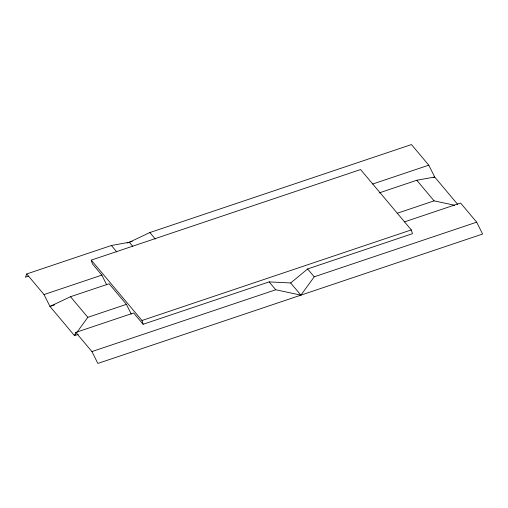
<?xml version="1.0" encoding="UTF-8"?>
<svg xmlns="http://www.w3.org/2000/svg" width="508" height="508" viewBox="0 0 508 508"><rect width="100%" height="100%" fill="white"/><g stroke="black" fill="none" stroke-linecap="round" stroke-linejoin="round"><path stroke-width="0.76" d="M457.752 204.464L434.702 177.025L428.771 165.17L411.455 144.564L149.854 232.55L129.299 242.259L111.379 245.491L26.714 273.964L25.4 277.203L28.391 276.193M106.731 284.886L101.841 275.12L92.418 263.906L91.262 260.128L360.585 169.551L411.302 229.914L412.458 233.686L307.607 268.948L290.678 282.969L269.132 281.889L143.135 324.269L133.648 312.972L75.832 332.416L74.517 335.655L49.955 306.426L44.025 294.57L26.714 273.964M75.432 334.391L74.517 335.655L78.27 334.391M76.81 332.492L87.821 317.322L126.403 304.349L131.286 314.115M91.929 351.574L275.742 289.757L300.907 295.142L314.217 276.816L476.669 222.174L482.6 234.036L97.86 363.436L91.929 351.574L75.832 332.416M126.403 304.349L109.087 283.75L70.51 296.723L49.955 306.426L54.464 304.914M127.057 243.008L132.302 241.249M44.025 294.57L101.841 275.12M372.656 184.036L428.771 165.17M379.159 192.913L416.776 180.257L434.702 177.025L433.203 177.527M397.224 213.265L434.086 200.863L454.679 205.27M404.463 221.888L460.572 203.016L476.669 222.174M91.262 260.128L141.986 320.497L411.302 229.914M416.776 180.257L434.086 200.863M307.607 268.948L314.217 276.816M290.678 282.969L300.907 295.142M269.132 281.889L275.742 289.757M149.854 232.55L155.27 239.001M129.299 242.259L132.804 246.424M111.379 245.491L116.796 251.943M70.51 296.723L87.821 317.322M141.986 320.497L143.135 324.269"/></g></svg>
